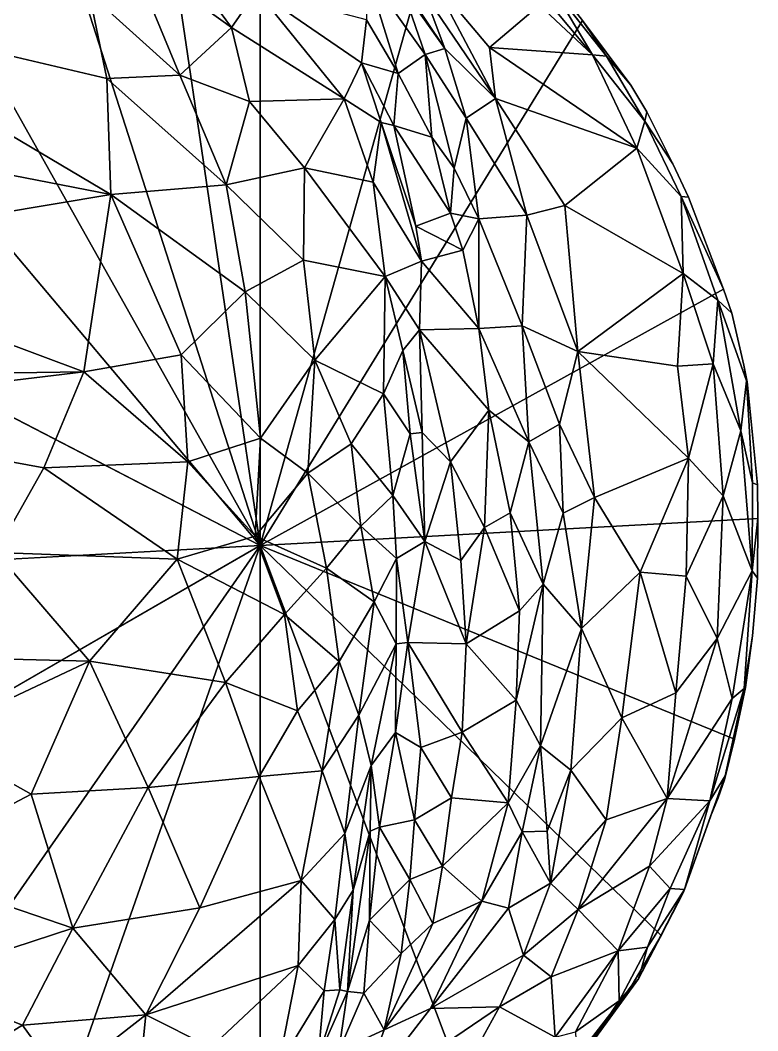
# Model space of a CAD drawing. Header units: metres. Extents: x 0 to 321, y -193 to 151.
# Drawn here: x 233 to 320.6, y -39.9 to 80.1 of the extents above; entities that cross this region are included whole.
import ezdxf

# ---------------------------------------------------------------- set-up
doc = ezdxf.new("R2010")
doc.units = ezdxf.units.M

msp = doc.modelspace()

# ---------------------------------------------------------------- linework, layer by layer
at = {"layer": 'suit_cap_half'}
for points, invisible_edges in [([(253.1, 99.67, -150.47), (261.46, 17.71, -150.47), (249.5, 98.69, -150.47)], 1), ([(253.21, 99.69, -150.47), (261.46, 17.71, -150.47), (253.1, 99.67, -150.47)], 3), ([(253.41, 99.71, -150.47), (261.46, 17.71, -150.47), (253.21, 99.69, -150.47)], 3), ([(253.41, 99.71, -150.47), (261.46, 100.18, -150.47), (261.46, 17.71, -150.47)], 13), ([(267.3, 99.77, -150.47), (261.46, 17.71, -150.47), (261.46, 100.18, -150.47)], 1), ([(261.46, 17.71, -150.47), (267.3, 99.77, -150.47), (267.76, 99.65, -150.47)], 13), ([(261.46, 17.71, -150.47), (267.76, 99.65, -150.47), (272.82, 98.13, -150.47)], 13), ([(261.46, 17.71, -150.47), (245.91, 97.7, -150.47), (249.5, 98.69, -150.47)], 1), ([(245.84, 97.67, -150.47), (261.46, 17.71, -150.47), (240.98, 95.64, -150.47)], 3), ([(245.91, 97.7, -150.47), (261.46, 17.71, -150.47), (245.84, 97.67, -150.47)], 3), ([(261.46, 17.71, -150.47), (272.82, 98.13, -150.47), (276.45, 97.12, -150.47)], 13), ([(261.46, 17.71, -150.47), (276.45, 97.12, -150.47), (282.91, 93.94, -150.47)], 1), ([(240.82, 95.54, -150.47), (261.46, 17.71, -150.47), (237.17, 93.34, -150.47)], 1), ([(240.98, 95.64, -150.47), (261.46, 17.71, -150.47), (240.82, 95.54, -150.47)], 3), ([(284.91, 92.54, -150.47), (261.46, 17.71, -150.47), (282.91, 93.94, -150.47)], 1), ([(261.46, 17.71, -150.47), (233.42, 91.15, -150.47), (237.17, 93.34, -150.47)], 1), ([(261.46, 17.71, -150.47), (284.91, 92.54, -150.47), (288.33, 90.31, -150.47)], 13), ([(232.41, 90.28, -150.47), (261.46, 17.71, -150.47), (229.34, 87.86, -150.47)], 3), ([(233.42, 91.15, -150.47), (261.46, 17.71, -150.47), (232.41, 90.28, -150.47)], 3), ([(261.46, 17.71, -150.47), (288.33, 90.31, -150.47), (297.44, 82.37, -150.47)], 13), ([(229.1, 87.68, -150.47), (261.46, 17.71, -150.47), (228.46, 86.99, -150.47)], 3), ([(229.34, 87.86, -150.47), (261.46, 17.71, -150.47), (229.1, 87.68, -150.47)], 3), ([(228.46, 86.99, -150.47), (261.46, 17.71, -150.47), (224.7, 83.04, -150.47)], 1), ([(261.46, 17.71, -150.47), (220.94, 79.09, -150.47), (224.7, 83.04, -150.47)], 1), ([(261.46, 17.71, -150.47), (297.44, 82.37, -150.47), (298.9, 81.09, -150.47)], 13), ([(261.46, 17.71, -150.47), (298.9, 81.09, -150.47), (299.73, 80.03, -150.47)], 1), ([(305.46, 72.36, -150.47), (261.46, 17.71, -150.47), (299.73, 80.03, -150.47)], 1), ([(220.2, 78.13, -150.47), (261.46, 17.71, -150.47), (215.71, 71.95, -150.47)], 1), ([(220.94, 79.09, -150.47), (261.46, 17.71, -150.47), (220.2, 78.13, -150.47)], 3), ([(261.46, 17.71, -150.47), (305.46, 72.36, -150.47), (307.39, 69.2, -150.47)], 13), ([(261.46, 17.71, -150.47), (211.39, 64.33, -150.47), (215.71, 71.95, -150.47)], 1), ([(261.46, 17.71, -150.47), (307.39, 69.2, -150.47), (310.45, 63.03, -150.47)], 13), ([(211.33, 64.22, -150.47), (261.46, 17.71, -150.47), (207.03, 54.92, -150.47)], 3), ([(211.35, 64.28, -150.47), (261.46, 17.71, -150.47), (211.33, 64.22, -150.47)], 3), ([(211.39, 64.33, -150.47), (261.46, 17.71, -150.47), (211.35, 64.28, -150.47)], 3), ([(261.46, 17.71, -150.47), (310.45, 63.03, -150.47), (312.33, 59.06, -150.47)], 13), ([(261.46, 17.71, -150.47), (312.33, 59.06, -150.47), (316.47, 48.14, -150.47)], 1), ([(207.03, 54.92, -150.47), (261.46, 17.71, -150.47), (204.84, 46.95, -150.47)], 1), ([(317.48, 45.29, -150.47), (261.46, 17.71, -150.47), (316.47, 48.14, -150.47)], 1), ([(261.46, 17.71, -150.47), (203.61, 42.83, -150.47), (204.84, 46.95, -150.47)], 1), ([(261.46, 17.71, -150.47), (317.48, 45.29, -150.47), (318.91, 39.11, -150.47)], 13), ([(203.61, 42.83, -150.47), (261.46, 17.71, -150.47), (202.49, 35.53, -150.47)], 3), ([(261.46, 17.71, -150.47), (318.91, 39.11, -150.47), (319.28, 37.15, -150.47)], 13), ([(261.46, 17.71, -150.47), (319.28, 37.15, -150.47), (319.5, 35.18, -150.47)], 13), ([(202.49, 35.53, -150.47), (261.46, 17.71, -150.47), (201.07, 25.36, -150.47)], 3), ([(261.46, 17.71, -150.47), (319.5, 35.18, -150.47), (320.5, 24.92, -150.47)], 13), ([(201.07, 25.36, -150.47), (261.46, 17.71, -150.47), (200.98, 21.19, -150.47)], 3), ([(261.46, 17.71, -150.47), (320.5, 24.92, -150.47), (320.55, 20.91, -150.47)], 1), ([(200.98, 21.19, -150.47), (261.46, 17.71, -150.47), (201.29, 14.45, -150.47)], 1), ([(320.51, 13.81, -150.47), (261.46, 17.71, -150.47), (320.55, 20.91, -150.47)], 1), ([(207.88, -13.18, -150.47), (201.29, 14.45, -150.47), (261.46, 17.71, -150.47)], 1), ([(221.46, -39.69, -150.47), (207.88, -13.18, -150.47), (261.46, 17.71, -150.47)], 1), ([(236.34, -53.76, -150.47), (221.46, -39.69, -150.47), (261.46, 17.71, -150.47)], 1), ([(261.46, -62.09, -150.47), (236.34, -53.76, -150.47), (261.46, 17.71, -150.47)], 1), ([(288.12, -52.99, -150.47), (261.46, -62.09, -150.47), (261.46, 17.71, -150.47)], 1), ([(261.46, 17.71, -150.47), (320.51, 13.81, -150.47), (317.77, -5.3, -150.47)], 3), ([(309.09, -28.6, -150.47), (288.12, -52.99, -150.47), (261.46, 17.71, -150.47)], 1), ([(317.77, -5.3, -150.47), (309.09, -28.6, -150.47), (261.46, 17.71, -150.47)], 1), ([(317.77, -5.3, -150.47), (320.51, 13.81, -150.47), (319.92, 6.97, -150.47)], 13), ([(317.77, -5.3, -150.47), (319.92, 6.97, -150.47), (319.09, 0.84, -150.47)], 1), ([(309.09, -28.6, -150.47), (317.77, -5.3, -150.47), (316.59, -10.1, -150.47)], 13), ([(309.09, -28.6, -150.47), (316.59, -10.1, -150.47), (315.85, -12.24, -150.47)], 13), ([(309.09, -28.6, -150.47), (315.85, -12.24, -150.47), (314.95, -14.49, -150.47)], 13), ([(309.09, -28.6, -150.47), (314.95, -14.49, -150.47), (311.73, -23.47, -150.47)], 1), ([(288.12, -52.99, -150.47), (309.09, -28.6, -150.47), (305.65, -34.47, -150.47)], 13), ([(288.12, -52.99, -150.47), (305.65, -34.47, -150.47), (304.34, -36.25, -150.47)], 13), ([(288.12, -52.99, -150.47), (304.34, -36.25, -150.47), (299.08, -43.05, -150.47)], 13), ([(221.46, -39.69, -150.47), (236.34, -53.76, -150.47), (222.27, -40.87, -150.47)], 3)]:
    msp.add_3dface(points, dxfattribs=dict(at, invisible_edges=invisible_edges))
at = {"layer": 'suit_half'}
for points in [[(258.05, 79.21, 39.59), (248.71, 91.86, 32.93), (245.98, 87.9, 39.35)], [(261.04, 83.54, 32.08), (248.71, 91.86, 32.93), (258.05, 79.21, 39.59)], [(251.91, 73.53, 48.52), (245.98, 87.9, 39.35), (241.16, 83.28, 46.06)], [(251.91, 73.53, 48.52), (258.05, 79.21, 39.59), (245.98, 87.9, 39.35)], [(283.39, 76.72, 0.45), (280.93, 83.26, -11.01), (276.47, 87.09, -3.1)], [(278.36, 83.84, 4), (283.39, 76.72, 0.45), (276.47, 87.09, -3.1)], [(277.84, 73.73, 20.1), (274.11, 85.74, 7.23), (274.06, 80.11, 19.99)], [(281.04, 76, 12.18), (278.36, 83.84, 4), (274.11, 85.74, 7.23)], [(281.04, 76, 12.18), (274.11, 85.74, 7.23), (277.84, 73.73, 20.1)], [(292.49, 86.07, -98.27), (300.91, 75.97, -101.2), (296.15, 83.98, -119.79)], [(294.62, 81.86, -87.02), (300.91, 75.97, -101.2), (292.49, 86.07, -98.27)], [(289.39, 70.79, -8.49), (281.99, 84.8, -18.17), (280.93, 83.26, -11.01)], [(289.39, 70.79, -8.49), (288.7, 76.82, -24.71), (281.99, 84.8, -18.17)], [(281.99, 84.8, -18.17), (288.7, 76.82, -24.71), (294.62, 81.86, -87.02)], [(243.24, 73.15, 52.72), (241.16, 83.28, 46.06), (205.52, 82.01, 60.06)], [(243.24, 73.15, 52.72), (251.91, 73.53, 48.52), (241.16, 83.28, 46.06)], [(271.41, 70.73, 34.66), (261.04, 83.54, 32.08), (258.05, 79.21, 39.59)], [(274.06, 80.11, 19.99), (261.04, 83.54, 32.08), (273.5, 75, 27.4)], [(271.41, 70.73, 34.66), (273.5, 75, 27.4), (261.04, 83.54, 32.08)], [(281.04, 76, 12.18), (283.39, 76.72, 0.45), (278.36, 83.84, 4)], [(283.39, 76.72, 0.45), (289.39, 70.79, -8.49), (280.93, 83.26, -11.01)], [(300.91, 75.97, -101.2), (302.6, 75.81, -123.82), (296.15, 83.98, -119.79)], [(243.71, 59.38, 60.17), (205.52, 82.01, 60.06), (191.19, 69.6, 71.52)], [(243.71, 59.38, 60.17), (243.24, 73.15, 52.72), (205.52, 82.01, 60.06)], [(288.7, 76.82, -24.71), (300.91, 75.97, -101.2), (294.62, 81.86, -87.02)], [(260.19, 70.4, 45.42), (258.05, 79.21, 39.59), (251.91, 73.53, 48.52)], [(260.19, 70.4, 45.42), (271.41, 70.73, 34.66), (258.05, 79.21, 39.59)], [(273.5, 75, 27.4), (277.84, 73.73, 20.1), (274.06, 80.11, 19.99)], [(302.6, 75.81, -123.82), (305.46, 72.36, -150.47), (299.73, 80.03, -150.47)], [(288.7, 76.82, -24.71), (306.18, 64.86, -91.63), (300.91, 75.97, -101.2)], [(289.39, 70.79, -8.49), (306.18, 64.86, -91.63), (288.7, 76.82, -24.71)], [(281.82, 66.2, 24.59), (281.04, 76, 12.18), (277.84, 73.73, 20.1)], [(281.04, 76, 12.18), (285.9, 68.45, 10.17), (283.39, 76.72, 0.45)], [(284.49, 62.52, 23.95), (285.9, 68.45, 10.17), (281.04, 76, 12.18)], [(281.82, 66.2, 24.59), (284.49, 62.52, 23.95), (281.04, 76, 12.18)], [(285.9, 68.45, 10.17), (289.39, 70.79, -8.49), (283.39, 76.72, 0.45)], [(306.18, 64.86, -91.63), (307.14, 68.07, -118.09), (300.91, 75.97, -101.2)], [(300.91, 75.97, -101.2), (307.14, 68.07, -118.09), (302.6, 75.81, -123.82)], [(271.41, 70.73, 34.66), (275.82, 67.92, 31.16), (273.5, 75, 27.4)], [(275.82, 67.92, 31.16), (277.34, 67.57, 26.9), (273.5, 75, 27.4)], [(273.5, 75, 27.4), (277.34, 67.57, 26.9), (277.84, 73.73, 20.1)], [(257.41, 60.54, 53.71), (251.91, 73.53, 48.52), (243.24, 73.15, 52.72)], [(257.41, 60.54, 53.71), (260.19, 70.4, 45.42), (251.91, 73.53, 48.52)], [(281.82, 66.2, 24.59), (277.84, 73.73, 20.1), (277.34, 67.57, 26.9)], [(243.71, 59.38, 60.17), (257.41, 60.54, 53.71), (243.24, 73.15, 52.72)], [(202.58, 52.49, 75.72), (243.71, 59.38, 60.17), (191.19, 69.6, 71.52)], [(257.41, 60.54, 53.71), (266.72, 62.56, 45.79), (260.19, 70.4, 45.42)], [(266.72, 62.56, 45.79), (271.41, 70.73, 34.66), (260.19, 70.4, 45.42)], [(274.86, 60.84, 39.05), (271.41, 70.73, 34.66), (266.72, 62.56, 45.79)], [(274.86, 60.84, 39.05), (275.82, 67.92, 31.16), (271.41, 70.73, 34.66)], [(285.9, 68.45, 10.17), (293.11, 56.94, 2.92), (289.39, 70.79, -8.49)], [(289.39, 70.79, -8.49), (297.62, 58.07, -22.5), (306.18, 64.86, -91.63)], [(293.11, 56.94, 2.92), (297.62, 58.07, -22.5), (289.39, 70.79, -8.49)], [(284.49, 62.52, 23.95), (287.41, 56.48, 23.51), (285.9, 68.45, 10.17)], [(287.41, 56.48, 23.51), (293.11, 56.94, 2.92), (285.9, 68.45, 10.17)], [(307.14, 68.07, -118.09), (310.45, 63.03, -150.47), (307.39, 69.2, -150.47)], [(274.86, 60.84, 39.05), (280.61, 51.46, 37.29), (275.82, 67.92, 31.16)], [(279.94, 55.62, 34.39), (277.34, 67.57, 26.9), (275.82, 67.92, 31.16)], [(280.61, 51.46, 37.29), (279.94, 55.62, 34.39), (275.82, 67.92, 31.16)], [(279.94, 55.62, 34.39), (284.06, 57.14, 30.83), (277.34, 67.57, 26.9)], [(284.06, 57.14, 30.83), (281.82, 66.2, 24.59), (277.34, 67.57, 26.9)], [(306.18, 64.86, -91.63), (311.45, 59.13, -120.86), (307.14, 68.07, -118.09)], [(284.06, 57.14, 30.83), (284.49, 62.52, 23.95), (281.82, 66.2, 24.59)], [(297.62, 58.07, -22.5), (311.68, 50, -89.15), (306.18, 64.86, -91.63)], [(311.68, 50, -89.15), (311.45, 59.13, -120.86), (306.18, 64.86, -91.63)], [(266.58, 51.57, 52.55), (266.72, 62.56, 45.79), (257.41, 60.54, 53.71)], [(276.28, 49.65, 44.76), (266.72, 62.56, 45.79), (266.58, 51.57, 52.55)], [(276.28, 49.65, 44.76), (274.86, 60.84, 39.05), (266.72, 62.56, 45.79)], [(284.06, 57.14, 30.83), (287.41, 56.48, 23.51), (284.49, 62.52, 23.95)], [(259.66, 47.81, 58.93), (257.41, 60.54, 53.71), (243.71, 59.38, 60.17)], [(259.66, 47.81, 58.93), (266.58, 51.57, 52.55), (257.41, 60.54, 53.71)], [(276.28, 49.65, 44.76), (280.61, 51.46, 37.29), (274.86, 60.84, 39.05)], [(240.52, 38.34, 69.85), (243.71, 59.38, 60.17), (202.58, 52.49, 75.72)], [(240.52, 38.34, 69.85), (252.06, 40.36, 65.15), (243.71, 59.38, 60.17)], [(252.06, 40.36, 65.15), (259.66, 47.81, 58.93), (243.71, 59.38, 60.17)], [(311.68, 50, -89.15), (315.79, 46.82, -121.05), (311.45, 59.13, -120.86)], [(311.45, 59.13, -120.86), (316.47, 48.14, -150.47), (312.33, 59.06, -150.47)], [(293.11, 56.94, 2.92), (299.18, 40.75, -2.44), (297.62, 58.07, -22.5)], [(299.18, 40.75, -2.44), (311.68, 50, -89.15), (297.62, 58.07, -22.5)], [(285.51, 52.78, 32.19), (284.06, 57.14, 30.83), (279.94, 55.62, 34.39)], [(285.51, 52.78, 32.19), (287.41, 56.48, 23.51), (284.06, 57.14, 30.83)], [(287.44, 43.45, 35.23), (287.41, 56.48, 23.51), (285.51, 52.78, 32.19)], [(287.41, 56.48, 23.51), (292.58, 43.8, 20.83), (293.11, 56.94, 2.92)], [(287.44, 43.45, 35.23), (292.58, 43.8, 20.83), (287.41, 56.48, 23.51)], [(292.58, 43.8, 20.83), (299.18, 40.75, -2.44), (293.11, 56.94, 2.92)], [(280.61, 51.46, 37.29), (285.51, 52.78, 32.19), (279.94, 55.62, 34.39)], [(206.94, 37.86, 79.31), (240.52, 38.34, 69.85), (202.58, 52.49, 75.72)], [(287.44, 43.45, 35.23), (285.51, 52.78, 32.19), (280.61, 51.46, 37.29)], [(267.93, 39.71, 57.29), (266.58, 51.57, 52.55), (259.66, 47.81, 58.93)], [(267.93, 39.71, 57.29), (276.28, 49.65, 44.76), (266.58, 51.57, 52.55)], [(276.28, 49.65, 44.76), (280.37, 43.29, 41.64), (280.61, 51.46, 37.29)], [(280.37, 43.29, 41.64), (287.44, 43.45, 35.23), (280.61, 51.46, 37.29)], [(276.1, 35.7, 51.45), (276.28, 49.65, 44.76), (267.93, 39.71, 57.29)], [(276.1, 35.7, 51.45), (278.38, 40.85, 46.24), (276.28, 49.65, 44.76)], [(278.38, 40.85, 46.24), (280.37, 43.29, 41.64), (276.28, 49.65, 44.76)], [(299.18, 40.75, -2.44), (311, 39.01, -67.99), (311.68, 50, -89.15)], [(311, 39.01, -67.99), (315.25, 39.27, -98.23), (311.68, 50, -89.15)], [(311.68, 50, -89.15), (315.25, 39.27, -98.23), (315.79, 46.82, -121.05)], [(261.48, 30.43, 64.48), (259.66, 47.81, 58.93), (252.06, 40.36, 65.15)], [(261.48, 30.43, 64.48), (267.93, 39.71, 57.29), (259.66, 47.81, 58.93)], [(315.25, 39.27, -98.23), (318.52, 31.32, -119.42), (315.79, 46.82, -121.05)], [(318.52, 31.32, -119.42), (319.2, 37.26, -147.59), (315.79, 46.82, -121.05)], [(278.38, 40.85, 46.24), (280.7, 31.11, 45.32), (280.37, 43.29, 41.64)], [(288.61, 33.79, 38.18), (287.44, 43.45, 35.23), (280.37, 43.29, 41.64)], [(284.07, 27.62, 44.46), (288.61, 33.79, 38.18), (280.37, 43.29, 41.64)], [(284.07, 27.62, 44.46), (280.37, 43.29, 41.64), (280.7, 31.11, 45.32)], [(287.44, 43.45, 35.23), (293.37, 30.01, 28.4), (292.58, 43.8, 20.83)], [(288.61, 33.79, 38.18), (293.37, 30.01, 28.4), (287.44, 43.45, 35.23)], [(292.58, 43.8, 20.83), (297.02, 32.12, 14.53), (299.18, 40.75, -2.44)], [(293.37, 30.01, 28.4), (297.02, 32.12, 14.53), (292.58, 43.8, 20.83)], [(276.1, 35.7, 51.45), (279.27, 30.98, 48.86), (278.38, 40.85, 46.24)], [(279.27, 30.98, 48.86), (280.7, 31.11, 45.32), (278.38, 40.85, 46.24)], [(252.84, 27.65, 68.81), (252.06, 40.36, 65.15), (240.52, 38.34, 69.85)], [(252.84, 27.65, 68.81), (261.48, 30.43, 64.48), (252.06, 40.36, 65.15)], [(267.1, 26.31, 62.42), (267.93, 39.71, 57.29), (261.48, 30.43, 64.48)], [(267.1, 26.31, 62.42), (272.24, 29.77, 57.44), (267.93, 39.71, 57.29)], [(272.24, 29.77, 57.44), (276.1, 35.7, 51.45), (267.93, 39.71, 57.29)], [(297.02, 32.12, 14.53), (301.15, 23.41, 1.08), (299.18, 40.75, -2.44)], [(301.15, 23.41, 1.08), (312.33, 28.09, -65.32), (299.18, 40.75, -2.44)], [(299.18, 40.75, -2.44), (312.33, 28.09, -65.32), (311, 39.01, -67.99)], [(312.33, 28.09, -65.32), (315.25, 39.27, -98.23), (311, 39.01, -67.99)], [(312.33, 28.09, -65.32), (316.43, 23.59, -92.26), (315.25, 39.27, -98.23)], [(316.43, 23.59, -92.26), (318.52, 31.32, -119.42), (315.25, 39.27, -98.23)], [(319.2, 37.26, -147.59), (319.28, 37.15, -150.47), (318.91, 39.11, -150.47)], [(235.75, 26.91, 74.24), (240.52, 38.34, 69.85), (200.15, 33.44, 82.34)], [(200.15, 33.44, 82.34), (240.52, 38.34, 69.85), (206.94, 37.86, 79.31)], [(235.75, 26.91, 74.24), (252.84, 27.65, 68.81), (240.52, 38.34, 69.85)], [(318.52, 31.32, -119.42), (319.94, 25.14, -133.32), (319.2, 37.26, -147.59)], [(319.2, 37.26, -147.59), (319.5, 35.18, -150.47), (319.28, 37.15, -150.47)], [(272.24, 29.77, 57.44), (277.19, 23.64, 54.14), (276.1, 35.7, 51.45)], [(277.19, 23.64, 54.14), (279.27, 30.98, 48.86), (276.1, 35.7, 51.45)], [(284.07, 27.62, 44.46), (288.11, 19.85, 42.5), (288.61, 33.79, 38.18)], [(288.11, 19.85, 42.5), (291.15, 21.6, 38.15), (288.61, 33.79, 38.18)], [(288.61, 33.79, 38.18), (291.15, 21.6, 38.15), (293.37, 30.01, 28.4)], [(230.04, 16.87, 77.53), (235.75, 26.91, 74.24), (200.15, 33.44, 82.34)], [(293.37, 30.01, 28.4), (297.42, 21.55, 18.84), (297.02, 32.12, 14.53)], [(297.42, 21.55, 18.84), (301.15, 23.41, 1.08), (297.02, 32.12, 14.53)], [(316.43, 23.59, -92.26), (319.87, 14.7, -126.87), (318.52, 31.32, -119.42)], [(318.52, 31.32, -119.42), (319.87, 14.7, -126.87), (319.94, 25.14, -133.32)], [(260.85, 18.83, 67.25), (261.48, 30.43, 64.48), (252.84, 27.65, 68.81)], [(260.85, 18.83, 67.25), (267.1, 26.31, 62.42), (261.48, 30.43, 64.48)], [(277.19, 23.64, 54.14), (281, 18.18, 48.04), (279.27, 30.98, 48.86)], [(279.27, 30.98, 48.86), (281, 18.18, 48.04), (280.7, 31.11, 45.32)], [(281, 18.18, 48.04), (284.07, 27.62, 44.46), (280.7, 31.11, 45.32)], [(291.15, 21.6, 38.15), (295.08, 13.1, 29.7), (293.37, 30.01, 28.4)], [(295.08, 13.1, 29.7), (297.42, 21.55, 18.84), (293.37, 30.01, 28.4)], [(273.41, 19.98, 58.82), (272.24, 29.77, 57.44), (267.1, 26.31, 62.42)], [(273.41, 19.98, 58.82), (277.19, 23.64, 54.14), (272.24, 29.77, 57.44)], [(251.6, 16.1, 71.41), (252.84, 27.65, 68.81), (235.75, 26.91, 74.24)], [(251.6, 16.1, 71.41), (260.85, 18.83, 67.25), (252.84, 27.65, 68.81)], [(285.29, 15.91, 46.06), (284.07, 27.62, 44.46), (281, 18.18, 48.04)], [(285.29, 15.91, 46.06), (288.11, 19.85, 42.5), (284.07, 27.62, 44.46)], [(301.15, 23.41, 1.08), (306.6, 14.54, -27.83), (312.33, 28.09, -65.32)], [(306.6, 14.54, -27.83), (312.05, 14.05, -56.55), (312.33, 28.09, -65.32)], [(312.05, 14.05, -56.55), (316.43, 23.59, -92.26), (312.33, 28.09, -65.32)], [(251.6, 16.1, 71.41), (235.75, 26.91, 74.24), (230.04, 16.87, 77.53)], [(269.34, 15.01, 62.99), (267.1, 26.31, 62.42), (260.85, 18.83, 67.25)], [(269.34, 15.01, 62.99), (273.41, 19.98, 58.82), (267.1, 26.31, 62.42)], [(273.41, 19.98, 58.82), (277.65, 16.14, 54.73), (277.19, 23.64, 54.14)], [(277.65, 16.14, 54.73), (281, 18.18, 48.04), (277.19, 23.64, 54.14)], [(297.42, 21.55, 18.84), (299.63, 7.86, 12.01), (301.15, 23.41, 1.08)], [(299.63, 7.86, 12.01), (306.6, 14.54, -27.83), (301.15, 23.41, 1.08)], [(312.05, 14.05, -56.55), (315.73, 6.65, -86.4), (316.43, 23.59, -92.26)], [(315.73, 6.65, -86.4), (319.87, 14.7, -126.87), (316.43, 23.59, -92.26)], [(288.11, 19.85, 42.5), (292.27, 9.94, 38.19), (291.15, 21.6, 38.15)], [(292.27, 9.94, 38.19), (295.08, 13.1, 29.7), (291.15, 21.6, 38.15)], [(295.08, 13.1, 29.7), (299.63, 7.86, 12.01), (297.42, 21.55, 18.84)], [(319.87, 14.7, -126.87), (320.51, 13.81, -150.47), (320.55, 20.91, -150.47)], [(274.99, 11.01, 58.23), (273.41, 19.98, 58.82), (269.34, 15.01, 62.99)], [(273.41, 19.98, 58.82), (274.99, 11.01, 58.23), (277.65, 16.14, 54.73)], [(285.93, 6.03, 46.34), (288.11, 19.85, 42.5), (285.29, 15.91, 46.06)], [(285.93, 6.03, 46.34), (292.27, 9.94, 38.19), (288.11, 19.85, 42.5)], [(264.35, 9.51, 66.35), (260.85, 18.83, 67.25), (251.6, 16.1, 71.41)], [(264.35, 9.51, 66.35), (269.34, 15.01, 62.99), (260.85, 18.83, 67.25)], [(277.65, 16.14, 54.73), (278.99, 6.17, 51.09), (281, 18.18, 48.04)], [(285.93, 6.03, 46.34), (281, 18.18, 48.04), (278.99, 6.17, 51.09)], [(285.93, 6.03, 46.34), (285.29, 15.91, 46.06), (281, 18.18, 48.04)], [(241.17, 3.99, 75.31), (230.04, 16.87, 77.53), (214.28, 4.66, 82.25)], [(241.17, 3.99, 75.31), (251.6, 16.1, 71.41), (230.04, 16.87, 77.53)], [(257.34, 1.43, 69.38), (251.6, 16.1, 71.41), (241.17, 3.99, 75.31)], [(257.34, 1.43, 69.38), (264.35, 9.51, 66.35), (251.6, 16.1, 71.41)], [(274.99, 11.01, 58.23), (277.59, 6.03, 54.5), (277.65, 16.14, 54.73)], [(277.65, 16.14, 54.73), (277.59, 6.03, 54.5), (278.99, 6.17, 51.09)], [(270.84, 3.93, 62.19), (269.34, 15.01, 62.99), (264.35, 9.51, 66.35)], [(270.84, 3.93, 62.19), (274.99, 11.01, 58.23), (269.34, 15.01, 62.99)], [(299.63, 7.86, 12.01), (304.39, -2.77, -18.1), (306.6, 14.54, -27.83)], [(304.39, -2.77, -18.1), (310.8, 0.22, -48.62), (306.6, 14.54, -27.83)], [(306.6, 14.54, -27.83), (310.8, 0.22, -48.62), (312.05, 14.05, -56.55)], [(315.73, 6.65, -86.4), (317.5, -0.47, -112.22), (319.87, 14.7, -126.87)], [(317.5, -0.47, -112.22), (318.94, 0.74, -136.02), (319.87, 14.7, -126.87)], [(310.8, 0.22, -48.62), (315.73, 6.65, -86.4), (312.05, 14.05, -56.55)], [(291.84, -0.66, 38.89), (294.75, -6.09, 29.37), (295.08, 13.1, 29.7)], [(291.84, -0.66, 38.89), (295.08, 13.1, 29.7), (292.27, 9.94, 38.19)], [(295.08, 13.1, 29.7), (294.75, -6.09, 29.37), (299.63, 7.86, 12.01)], [(270.84, 3.93, 62.19), (273.16, -2.43, 59.41), (274.99, 11.01, 58.23)], [(273.16, -2.43, 59.41), (277.59, 6.03, 54.5), (274.99, 11.01, 58.23)], [(285.93, 6.03, 46.34), (291.84, -0.66, 38.89), (292.27, 9.94, 38.19)], [(265.89, -1.91, 64.93), (264.35, 9.51, 66.35), (257.34, 1.43, 69.38)], [(265.89, -1.91, 64.93), (270.84, 3.93, 62.19), (264.35, 9.51, 66.35)], [(294.75, -6.09, 29.37), (298.34, -8.97, 13.18), (299.63, 7.86, 12.01)], [(298.34, -8.97, 13.18), (304.39, -2.77, -18.1), (299.63, 7.86, 12.01)], [(273.16, -2.43, 59.41), (274.64, -8.4, 55.31), (277.59, 6.03, 54.5)], [(274.64, -8.4, 55.31), (277.52, -4.49, 49.66), (277.59, 6.03, 54.5)], [(280.54, -6.27, 48.16), (278.99, 6.17, 51.09), (277.52, -4.49, 49.66)], [(277.59, 6.03, 54.5), (277.52, -4.49, 49.66), (278.99, 6.17, 51.09)], [(280.54, -6.27, 48.16), (285.45, -4.47, 45.56), (278.99, 6.17, 51.09)], [(285.45, -4.47, 45.56), (285.93, 6.03, 46.34), (278.99, 6.17, 51.09)], [(285.93, 6.03, 46.34), (285.45, -4.47, 45.56), (291.84, -0.66, 38.89)], [(309.77, -12.34, -50.72), (317.5, -0.47, -112.22), (315.73, 6.65, -86.4)], [(310.8, 0.22, -48.62), (309.77, -12.34, -50.72), (315.73, 6.65, -86.4)], [(318.94, 0.74, -136.02), (319.09, 0.84, -150.47), (319.92, 6.97, -150.47)], [(222.1, -5.02, 80.04), (241.17, 3.99, 75.31), (214.28, 4.66, 82.25)], [(234.24, -11.83, 75.82), (241.17, 3.99, 75.31), (222.1, -5.02, 80.04)], [(234.24, -11.83, 75.82), (248.14, -11.02, 71.41), (241.17, 3.99, 75.31)], [(248.14, -11.02, 71.41), (257.34, 1.43, 69.38), (241.17, 3.99, 75.31)], [(268.83, -9.06, 62.08), (270.84, 3.93, 62.19), (265.89, -1.91, 64.93)], [(268.83, -9.06, 62.08), (273.16, -2.43, 59.41), (270.84, 3.93, 62.19)], [(248.14, -11.02, 71.41), (261.33, -9.71, 66.21), (257.34, 1.43, 69.38)], [(261.33, -9.71, 66.21), (265.89, -1.91, 64.93), (257.34, 1.43, 69.38)], [(304.39, -2.77, -18.1), (309.77, -12.34, -50.72), (310.8, 0.22, -48.62)], [(314.84, -12.6, -108.15), (318.94, 0.74, -136.02), (317.5, -0.47, -112.22)], [(314.84, -12.6, -108.15), (316.69, -9.66, -134.76), (318.94, 0.74, -136.02)], [(285.45, -4.47, 45.56), (290.91, -12.85, 36.69), (291.84, -0.66, 38.89)], [(291.84, -0.66, 38.89), (290.91, -12.85, 36.69), (294.75, -6.09, 29.37)], [(309.77, -12.34, -50.72), (314.84, -12.6, -108.15), (317.5, -0.47, -112.22)], [(261.33, -9.71, 66.21), (268.83, -9.06, 62.08), (265.89, -1.91, 64.93)], [(271.5, -16.48, 57.75), (273.16, -2.43, 59.41), (268.83, -9.06, 62.08)], [(273.16, -2.43, 59.41), (271.5, -16.48, 57.75), (274.64, -8.4, 55.31)], [(298.34, -8.97, 13.18), (302.54, -14.85, -18.15), (304.39, -2.77, -18.1)], [(304.39, -2.77, -18.1), (302.54, -14.85, -18.15), (309.77, -12.34, -50.72)], [(274.64, -8.4, 55.31), (275.63, -15.73, 46.95), (277.52, -4.49, 49.66)], [(275.63, -15.73, 46.95), (279.77, -14.86, 46.15), (277.52, -4.49, 49.66)], [(279.77, -14.86, 46.15), (280.54, -6.27, 48.16), (277.52, -4.49, 49.66)], [(284.16, -12.27, 44.45), (285.45, -4.47, 45.56), (280.54, -6.27, 48.16)], [(285.45, -4.47, 45.56), (284.16, -12.27, 44.45), (290.91, -12.85, 36.69)], [(217.87, -20.45, 78.55), (234.24, -11.83, 75.82), (222.1, -5.02, 80.04)], [(316.69, -9.66, -134.76), (316.59, -10.1, -150.47), (317.77, -5.3, -150.47)], [(279.77, -14.86, 46.15), (284.16, -12.27, 44.45), (280.54, -6.27, 48.16)], [(290.91, -12.85, 36.69), (292.56, -16.3, 29.34), (294.75, -6.09, 29.37)], [(294.75, -6.09, 29.37), (292.56, -16.3, 29.34), (295.55, -16.22, 19.23)], [(294.75, -6.09, 29.37), (295.55, -16.22, 19.23), (298.34, -8.97, 13.18)], [(271.5, -16.48, 57.75), (272.5, -23.23, 51.95), (274.64, -8.4, 55.31)], [(274.64, -8.4, 55.31), (272.5, -23.23, 51.95), (274.52, -16.23, 49.1)], [(274.64, -8.4, 55.31), (274.52, -16.23, 49.1), (275.63, -15.73, 46.95)], [(266.33, -22.07, 59.96), (268.83, -9.06, 62.08), (261.33, -9.71, 66.21)], [(266.33, -22.07, 59.96), (271.5, -16.48, 57.75), (268.83, -9.06, 62.08)], [(295.55, -16.22, 19.23), (295.92, -22.39, 10.78), (298.34, -8.97, 13.18)], [(298.34, -8.97, 13.18), (295.92, -22.39, 10.78), (302.54, -14.85, -18.15)], [(254.29, -25.33, 64.85), (261.33, -9.71, 66.21), (248.14, -11.02, 71.41)], [(254.29, -25.33, 64.85), (266.33, -22.07, 59.96), (261.33, -9.71, 66.21)], [(314.84, -12.6, -108.15), (311.85, -23.14, -120.31), (316.69, -9.66, -134.76)], [(316.69, -9.66, -134.76), (314.95, -14.49, -150.47), (315.85, -12.24, -150.47)], [(316.69, -9.66, -134.76), (315.85, -12.24, -150.47), (316.59, -10.1, -150.47)], [(239.2, -27.72, 70.25), (234.24, -11.83, 75.82), (217.87, -20.45, 78.55)], [(239.2, -27.72, 70.25), (248.14, -11.02, 71.41), (234.24, -11.83, 75.82)], [(239.2, -27.72, 70.25), (254.29, -25.33, 64.85), (248.14, -11.02, 71.41)], [(283.1, -20.35, 41.49), (284.16, -12.27, 44.45), (279.77, -14.86, 46.15)], [(284.16, -12.27, 44.45), (283.1, -20.35, 41.49), (290.91, -12.85, 36.69)], [(283.1, -20.35, 41.49), (287.76, -24.51, 32.69), (290.91, -12.85, 36.69)], [(290.91, -12.85, 36.69), (287.76, -24.51, 32.69), (292.56, -16.3, 29.34)], [(299.23, -25.52, -16.23), (309.77, -12.34, -50.72), (302.54, -14.85, -18.15)], [(299.23, -25.52, -16.23), (307.71, -20.37, -50.61), (309.77, -12.34, -50.72)], [(307.71, -20.37, -50.61), (314.84, -12.6, -108.15), (309.77, -12.34, -50.72)], [(307.71, -20.37, -50.61), (310.14, -23, -88.09), (314.84, -12.6, -108.15)], [(310.14, -23, -88.09), (311.85, -23.14, -120.31), (314.84, -12.6, -108.15)], [(279.21, -21.96, 43.64), (279.77, -14.86, 46.15), (275.63, -15.73, 46.95)], [(279.21, -21.96, 43.64), (283.1, -20.35, 41.49), (279.77, -14.86, 46.15)], [(295.92, -22.39, 10.78), (299.23, -25.52, -16.23), (302.54, -14.85, -18.15)], [(270.32, -26.72, 54.3), (271.5, -16.48, 57.75), (266.33, -22.07, 59.96)], [(271.5, -16.48, 57.75), (270.32, -26.72, 54.3), (272.5, -23.23, 51.95)], [(272.5, -23.23, 51.95), (271.84, -35.26, 42.55), (274.52, -16.23, 49.1)], [(274.52, -16.23, 49.1), (271.84, -35.26, 42.55), (274.43, -26.78, 43.49)], [(274.43, -26.78, 43.49), (279.21, -21.96, 43.64), (275.63, -15.73, 46.95)], [(274.52, -16.23, 49.1), (274.43, -26.78, 43.49), (275.63, -15.73, 46.95)], [(287.76, -24.51, 32.69), (290.95, -25.35, 23.13), (292.56, -16.3, 29.34)], [(292.56, -16.3, 29.34), (290.95, -25.35, 23.13), (295.92, -22.39, 10.78)], [(292.56, -16.3, 29.34), (295.92, -22.39, 10.78), (295.55, -16.22, 19.23)], [(281.95, -27.18, 37.97), (283.1, -20.35, 41.49), (279.21, -21.96, 43.64)], [(283.1, -20.35, 41.49), (281.95, -27.18, 37.97), (287.76, -24.51, 32.69)], [(299.23, -25.52, -16.23), (303.97, -30.42, -51.02), (307.71, -20.37, -50.61)], [(307.71, -20.37, -50.61), (303.97, -30.42, -51.02), (310.14, -23, -88.09)], [(219.97, -34.01, 73.95), (239.2, -27.72, 70.25), (217.87, -20.45, 78.55)], [(247.86, -38, 62.66), (265.95, -32.15, 55.47), (266.33, -22.07, 59.96)], [(247.86, -38, 62.66), (266.33, -22.07, 59.96), (254.29, -25.33, 64.85)], [(265.95, -32.15, 55.47), (270.32, -26.72, 54.3), (266.33, -22.07, 59.96)], [(278.18, -30.75, 39.5), (279.21, -21.96, 43.64), (274.43, -26.78, 43.49)], [(278.18, -30.75, 39.5), (281.95, -27.18, 37.97), (279.21, -21.96, 43.64)], [(290.95, -25.35, 23.13), (292.72, -30.95, 7.52), (295.92, -22.39, 10.78)], [(295.92, -22.39, 10.78), (292.72, -30.95, 7.52), (299.23, -25.52, -16.23)], [(270.32, -26.72, 54.3), (270.93, -35.06, 46.31), (272.5, -23.23, 51.95)], [(272.5, -23.23, 51.95), (270.93, -35.06, 46.31), (271.84, -35.26, 42.55)], [(303.97, -30.42, -51.02), (307.47, -30, -92.88), (310.14, -23, -88.09)], [(307.47, -30, -92.88), (306.37, -33.76, -117.73), (311.85, -23.14, -120.31)], [(310.14, -23, -88.09), (307.47, -30, -92.88), (311.85, -23.14, -120.31)], [(276.19, -39.78, 33.49), (281.7, -37.27, 27.45), (287.76, -24.51, 32.69)], [(281.95, -27.18, 37.97), (276.19, -39.78, 33.49), (287.76, -24.51, 32.69)], [(287.76, -24.51, 32.69), (281.7, -37.27, 27.45), (290.95, -25.35, 23.13)], [(247.86, -38, 62.66), (254.29, -25.33, 64.85), (239.2, -27.72, 70.25)], [(281.7, -37.27, 27.45), (292.72, -30.95, 7.52), (290.95, -25.35, 23.13)], [(292.72, -30.95, 7.52), (296, -33.52, -18.73), (299.23, -25.52, -16.23)], [(299.23, -25.52, -16.23), (296, -33.52, -18.73), (303.97, -30.42, -51.02)], [(265.95, -32.15, 55.47), (269.05, -35.15, 50.33), (270.32, -26.72, 54.3)], [(270.32, -26.72, 54.3), (269.05, -35.15, 50.33), (270.93, -35.06, 46.31)], [(274.43, -26.78, 43.49), (271.84, -35.26, 42.55), (273.76, -35.44, 39.84)], [(273.76, -35.44, 39.84), (278.18, -30.75, 39.5), (274.43, -26.78, 43.49)], [(278.18, -30.75, 39.5), (276.19, -39.78, 33.49), (281.95, -27.18, 37.97)], [(233.22, -39.23, 67.97), (239.2, -27.72, 70.25), (219.97, -34.01, 73.95)], [(233.22, -39.23, 67.97), (247.86, -38, 62.66), (239.2, -27.72, 70.25)], [(306.37, -33.76, -117.73), (305.65, -34.47, -150.47), (309.09, -28.6, -150.47)], [(273.76, -35.44, 39.84), (276.19, -39.78, 33.49), (278.18, -30.75, 39.5)], [(281.7, -37.27, 27.45), (289.88, -37.06, 1.87), (292.72, -30.95, 7.52)], [(292.72, -30.95, 7.52), (289.88, -37.06, 1.87), (296, -33.52, -18.73)], [(296, -33.52, -18.73), (296.49, -40.67, -43.27), (303.97, -30.42, -51.02)], [(296.49, -40.67, -43.27), (298.92, -40.04, -57.41), (303.97, -30.42, -51.02)], [(303.97, -30.42, -51.02), (298.92, -40.04, -57.41), (304.07, -36.36, -94.69)], [(303.97, -30.42, -51.02), (304.07, -36.36, -94.69), (307.47, -30, -92.88)], [(307.47, -30, -92.88), (304.07, -36.36, -94.69), (306.37, -33.76, -117.73)], [(255.6, -41.91, 56.25), (265.95, -32.15, 55.47), (247.86, -38, 62.66)], [(263.61, -44.08, 49.48), (265.95, -32.15, 55.47), (255.6, -41.91, 56.25)], [(263.61, -44.08, 49.48), (269.05, -35.15, 50.33), (265.95, -32.15, 55.47)], [(289.88, -37.06, 1.87), (296.49, -40.67, -43.27), (296, -33.52, -18.73)], [(222.17, -45.92, 67.85), (233.22, -39.23, 67.97), (219.97, -34.01, 73.95)], [(304.07, -36.36, -94.69), (299.08, -43.77, -101.94), (306.37, -33.76, -117.73)], [(269.05, -35.15, 50.33), (263.61, -44.08, 49.48), (268.35, -43.07, 44.19)], [(269.05, -35.15, 50.33), (268.35, -43.07, 44.19), (270.93, -35.06, 46.31)], [(270.93, -35.06, 46.31), (268.35, -43.07, 44.19), (271.84, -35.26, 42.55)], [(268.35, -43.07, 44.19), (270.79, -42.28, 37.66), (271.84, -35.26, 42.55)], [(271.84, -35.26, 42.55), (270.79, -42.28, 37.66), (273.76, -35.44, 39.84)], [(273.76, -35.44, 39.84), (270.79, -42.28, 37.66), (276.19, -39.78, 33.49)], [(281.7, -37.27, 27.45), (272.97, -48.53, 25.94), (289.88, -37.06, 1.87)], [(272.97, -48.53, 25.94), (286.39, -43.39, -4.58), (289.88, -37.06, 1.87)], [(289.88, -37.06, 1.87), (286.39, -43.39, -4.58), (296.49, -40.67, -43.27)], [(298.92, -40.04, -57.41), (299.08, -43.77, -101.94), (304.07, -36.36, -94.69)], [(299.08, -43.77, -101.94), (299.08, -43.05, -150.47), (304.34, -36.25, -150.47)], [(237.93, -45.78, 62.58), (247.86, -38, 62.66), (233.22, -39.23, 67.97)], [(246.85, -48.27, 56.83), (247.86, -38, 62.66), (237.93, -45.78, 62.58)], [(246.85, -48.27, 56.83), (255.6, -41.91, 56.25), (247.86, -38, 62.66)], [(276.19, -39.78, 33.49), (272.97, -48.53, 25.94), (281.7, -37.27, 27.45)], [(222.17, -45.92, 67.85), (237.93, -45.78, 62.58), (233.22, -39.23, 67.97)], [(270.79, -42.28, 37.66), (272.97, -48.53, 25.94), (276.19, -39.78, 33.49)]]:
    msp.add_3dface(points, dxfattribs=at)
at = {"layer": 'suit_half', "invisible_edges": 1}
for points in [[(302.6, 75.81, -123.82), (298.9, 81.09, -150.47), (296.15, 83.98, -119.79)], [(298.9, 81.09, -150.47), (302.6, 75.81, -123.82), (299.73, 80.03, -150.47)], [(307.14, 68.07, -118.09), (305.46, 72.36, -150.47), (302.6, 75.81, -123.82)], [(305.46, 72.36, -150.47), (307.14, 68.07, -118.09), (307.39, 69.2, -150.47)], [(311.45, 59.13, -120.86), (310.45, 63.03, -150.47), (307.14, 68.07, -118.09)], [(310.45, 63.03, -150.47), (311.45, 59.13, -120.86), (312.33, 59.06, -150.47)], [(315.79, 46.82, -121.05), (316.47, 48.14, -150.47), (311.45, 59.13, -120.86)], [(316.47, 48.14, -150.47), (315.79, 46.82, -121.05), (317.48, 45.29, -150.47)], [(319.2, 37.26, -147.59), (317.48, 45.29, -150.47), (315.79, 46.82, -121.05)], [(317.48, 45.29, -150.47), (319.2, 37.26, -147.59), (318.91, 39.11, -150.47)], [(319.94, 25.14, -133.32), (319.5, 35.18, -150.47), (319.2, 37.26, -147.59)], [(319.5, 35.18, -150.47), (319.94, 25.14, -133.32), (320.5, 24.92, -150.47)], [(319.87, 14.7, -126.87), (320.5, 24.92, -150.47), (319.94, 25.14, -133.32)], [(320.5, 24.92, -150.47), (319.87, 14.7, -126.87), (320.55, 20.91, -150.47)], [(318.94, 0.74, -136.02), (320.51, 13.81, -150.47), (319.87, 14.7, -126.87)], [(320.51, 13.81, -150.47), (318.94, 0.74, -136.02), (319.92, 6.97, -150.47)], [(319.09, 0.84, -150.47), (316.69, -9.66, -134.76), (317.77, -5.3, -150.47)], [(316.69, -9.66, -134.76), (319.09, 0.84, -150.47), (318.94, 0.74, -136.02)], [(311.85, -23.14, -120.31), (314.95, -14.49, -150.47), (316.69, -9.66, -134.76)], [(314.95, -14.49, -150.47), (311.85, -23.14, -120.31), (311.73, -23.47, -150.47)], [(306.37, -33.76, -117.73), (311.73, -23.47, -150.47), (311.85, -23.14, -120.31)], [(311.73, -23.47, -150.47), (306.37, -33.76, -117.73), (309.09, -28.6, -150.47)], [(299.08, -43.77, -101.94), (305.65, -34.47, -150.47), (306.37, -33.76, -117.73)], [(305.65, -34.47, -150.47), (299.08, -43.77, -101.94), (304.34, -36.25, -150.47)]]:
    msp.add_3dface(points, dxfattribs=at)

doc.saveas('drawing.dxf')
